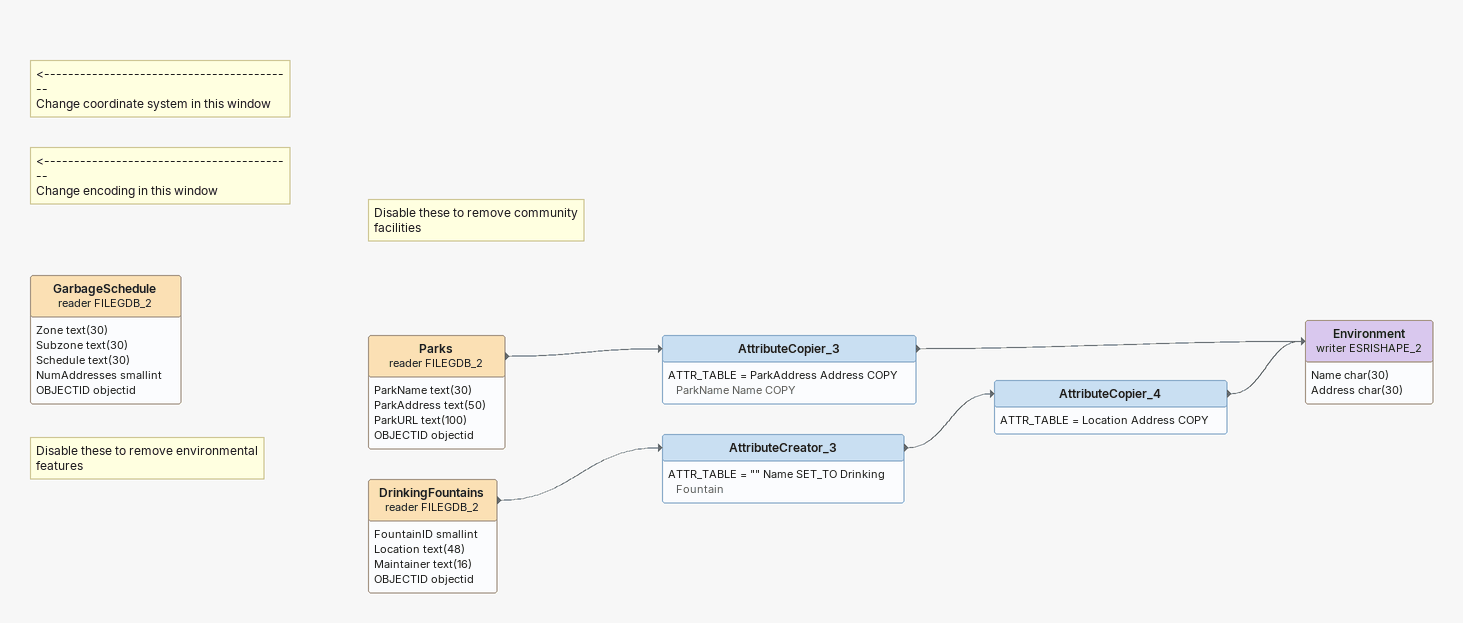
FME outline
Note: <------------------------------------------ / Change coordinate system in this window
Note: <------------------------------------------ / Change encoding in this window
Note: Disable these to remove environmental features
Note: Disable these to remove community facilities
GarbageSchedule (reader FILEGDB_2)
    attributes: Zone text(30), Subzone text(30), Schedule text(30), NumAddresses smallint, OBJECTID objectid
Parks (reader FILEGDB_2)
    attributes: ParkName text(30), ParkAddress text(50), ParkURL text(100), OBJECTID objectid
    -> AttributeCopier_3
AttributeCopier_3
    ATTR_TABLE = ParkAddress Address COPY  ParkName Name COPY
    -> Environment (writer ESRISHAPE_2)
DrinkingFountains (reader FILEGDB_2)
    attributes: FountainID smallint, Location text(48), Maintainer text(16), OBJECTID objectid
    -> AttributeCreator_3
AttributeCreator_3
    ATTR_TABLE = "" Name SET_TO Drinking Fountain
    -> AttributeCopier_4
AttributeCopier_4
    ATTR_TABLE = Location Address COPY
    -> Environment (writer ESRISHAPE_2)
Environment (writer ESRISHAPE_2)
    attributes: Name char(30), Address char(30)
